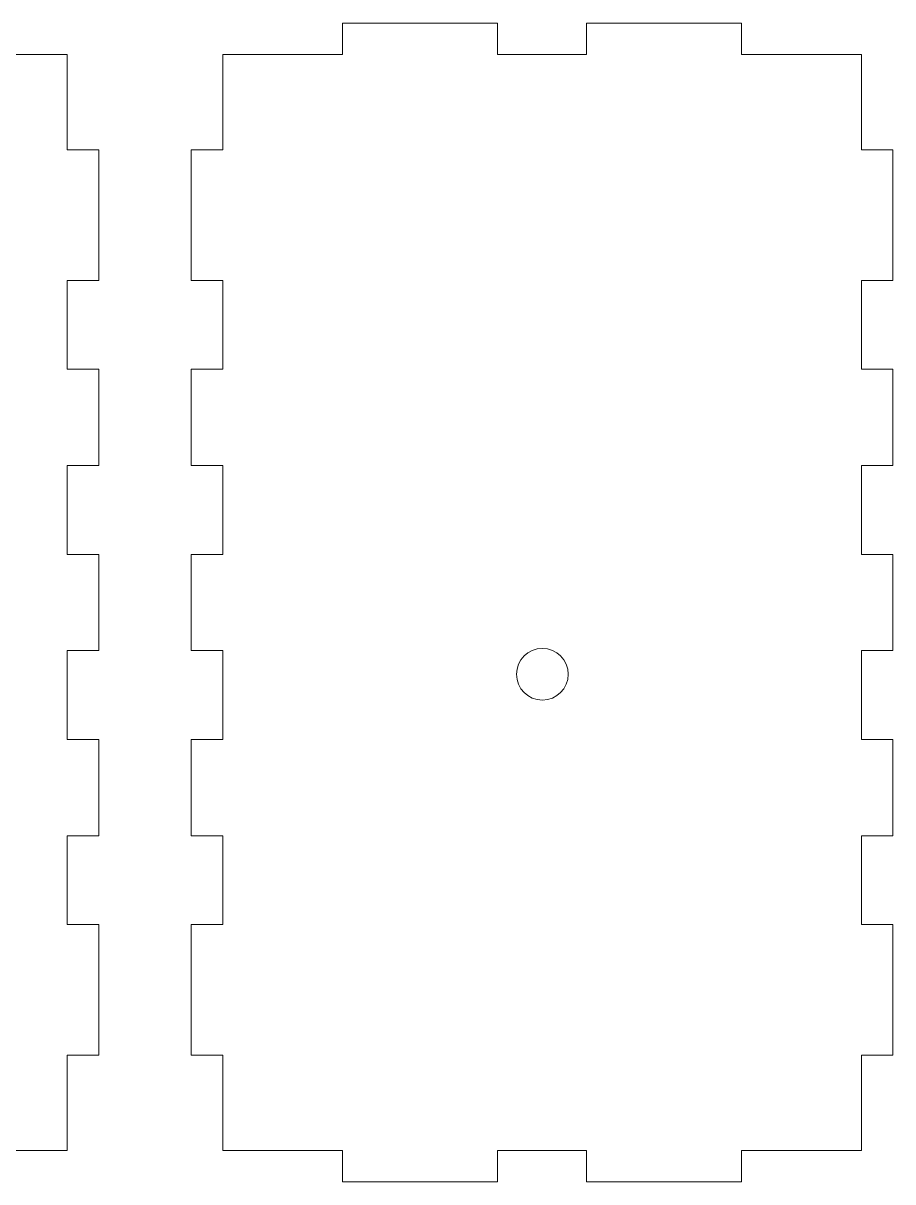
# Model space of a CAD drawing. Header units: inches. Extents: x -3.1 to 14.9, y -9.8 to 5.5.
# Drawn here: x 1.4 to 3.251, y 0.638 to 3.102 of the extents above; entities that cross this region are included whole.
import ezdxf

# ---------------------------------------------------------------- set-up
doc = ezdxf.new("R2010")
doc.units = ezdxf.units.IN
doc.header["$MEASUREMENT"] = 0
doc.layers.add('Layer 1', color=7, linetype='Continuous')

msp = doc.modelspace()

# ---------------------------------------------------------------- linework, layer by layer
at = {"layer": 'Layer 1', "color": 250, "lineweight": 9}
msp.add_ellipse((2.5053, 1.7173), major_axis=(0, 0.055), ratio=1, dxfattribs=at)
for points in [[(0.1347, 3.0352), (0.1347, 3.0352), (0.3899, 3.0352), (0.3899, 3.0352), (0.3899, 3.0352), (0.3899, 3.0352), (0.3899, 3.1021), (0.3899, 3.1021), (0.3899, 3.1021), (0.3899, 3.1021), (0.7199, 3.1021), (0.7199, 3.1021), (0.7199, 3.1021), (0.7199, 3.1021), (0.7199, 3.0352), (0.7199, 3.0352), (0.7199, 3.0352), (0.7199, 3.0352), (0.9089, 3.0352), (0.9089, 3.0352), (0.9089, 3.0352), (0.9089, 3.0352), (0.9089, 3.1021), (0.9089, 3.1021), (0.9089, 3.1021), (0.9089, 3.1021), (1.2389, 3.1021), (1.2389, 3.1021), (1.2389, 3.1021), (1.2389, 3.1021), (1.2389, 3.0352), (1.2389, 3.0352), (1.2389, 3.0352), (1.2389, 3.0352), (1.4942, 3.0352), (1.4942, 3.0352), (1.4942, 3.0352), (1.4942, 3.0352), (1.4942, 2.8325), (1.4942, 2.8325), (1.4942, 2.8325), (1.4942, 2.8325), (1.5611, 2.8325), (1.5611, 2.8325), (1.5611, 2.8325), (1.5611, 2.8325), (1.5611, 2.5549), (1.5611, 2.5549), (1.5611, 2.5549), (1.5611, 2.5549), (1.4942, 2.5549), (1.4942, 2.5549), (1.4942, 2.5549), (1.4942, 2.5549), (1.4942, 2.3659), (1.4942, 2.3659), (1.4942, 2.3659), (1.4942, 2.3659), (1.5611, 2.3659), (1.5611, 2.3659), (1.5611, 2.3659), (1.5611, 2.3659), (1.5611, 2.1612), (1.5611, 2.1612), (1.5611, 2.1612), (1.5611, 2.1612), (1.4942, 2.1612), (1.4942, 2.1612), (1.4942, 2.1612), (1.4942, 2.1612), (1.4942, 1.9722), (1.4942, 1.9722), (1.4942, 1.9722), (1.4942, 1.9722), (1.5611, 1.9722), (1.5611, 1.9722), (1.5611, 1.9722), (1.5611, 1.9722), (1.5611, 1.7675), (1.5611, 1.7675), (1.5611, 1.7675), (1.5611, 1.7675), (1.4942, 1.7675), (1.4942, 1.7675), (1.4942, 1.7675), (1.4942, 1.7675), (1.4942, 1.5785), (1.4942, 1.5785), (1.4942, 1.5785), (1.4942, 1.5785), (1.5611, 1.5785), (1.5611, 1.5785), (1.5611, 1.5785), (1.5611, 1.5785), (1.5611, 1.3738), (1.5611, 1.3738), (1.5611, 1.3738), (1.5611, 1.3738), (1.4942, 1.3738), (1.4942, 1.3738), (1.4942, 1.3738), (1.4942, 1.3738), (1.4942, 1.1848), (1.4942, 1.1848), (1.4942, 1.1848), (1.4942, 1.1848), (1.5611, 1.1848), (1.5611, 1.1848), (1.5611, 1.1848), (1.5611, 1.1848), (1.5611, 0.9073), (1.5611, 0.9073), (1.5611, 0.9073), (1.5611, 0.9073), (1.4942, 0.9073), (1.4942, 0.9073), (1.4942, 0.9073), (1.4942, 0.9073), (1.4942, 0.7045), (1.4942, 0.7045), (1.4942, 0.7045), (1.4942, 0.7045), (1.2389, 0.7045), (1.2389, 0.7045), (1.2389, 0.7045), (1.2389, 0.7045), (1.2389, 0.6376), (1.2389, 0.6376), (1.2389, 0.6376), (1.2389, 0.6376), (0.9089, 0.6376), (0.9089, 0.6376), (0.9089, 0.6376), (0.9089, 0.6376), (0.9089, 0.7045), (0.9089, 0.7045), (0.9089, 0.7045), (0.9089, 0.7045), (0.7199, 0.7045), (0.7199, 0.7045), (0.7199, 0.7045), (0.7199, 0.7045), (0.7199, 0.6376), (0.7199, 0.6376), (0.7199, 0.6376), (0.7199, 0.6376), (0.3899, 0.6376), (0.3899, 0.6376), (0.3899, 0.6376), (0.3899, 0.6376), (0.3899, 0.7045), (0.3899, 0.7045), (0.3899, 0.7045), (0.3899, 0.7045), (0.1347, 0.7045), (0.1347, 0.7045), (0.1347, 0.7045), (0.1347, 0.7045), (0.1347, 0.9073), (0.1347, 0.9073), (0.1347, 0.9073), (0.1347, 0.9073), (0.0678, 0.9073), (0.0678, 0.9073), (0.0678, 0.9073), (0.0678, 0.9073), (0.0678, 1.1848), (0.0678, 1.1848), (0.0678, 1.1848), (0.0678, 1.1848), (0.1347, 1.1848), (0.1347, 1.1848), (0.1347, 1.1848), (0.1347, 1.1848), (0.1347, 1.3738), (0.1347, 1.3738), (0.1347, 1.3738), (0.1347, 1.3738), (0.0678, 1.3738), (0.0678, 1.3738), (0.0678, 1.3738), (0.0678, 1.3738), (0.0678, 1.5785), (0.0678, 1.5785), (0.0678, 1.5785), (0.0678, 1.5785), (0.1347, 1.5785), (0.1347, 1.5785), (0.1347, 1.5785), (0.1347, 1.5785), (0.1347, 1.7675), (0.1347, 1.7675), (0.1347, 1.7675), (0.1347, 1.7675), (0.0678, 1.7675), (0.0678, 1.7675), (0.0678, 1.7675), (0.0678, 1.7675), (0.0678, 1.9722), (0.0678, 1.9722), (0.0678, 1.9722), (0.0678, 1.9722), (0.1347, 1.9722), (0.1347, 1.9722), (0.1347, 1.9722), (0.1347, 1.9722), (0.1347, 2.1612), (0.1347, 2.1612), (0.1347, 2.1612), (0.1347, 2.1612), (0.0678, 2.1612), (0.0678, 2.1612), (0.0678, 2.1612), (0.0678, 2.1612), (0.0678, 2.3659), (0.0678, 2.3659), (0.0678, 2.3659), (0.0678, 2.3659), (0.1347, 2.3659), (0.1347, 2.3659), (0.1347, 2.3659), (0.1347, 2.3659), (0.1347, 2.5549), (0.1347, 2.5549), (0.1347, 2.5549), (0.1347, 2.5549), (0.0678, 2.5549), (0.0678, 2.5549), (0.0678, 2.5549), (0.0678, 2.5549), (0.0678, 2.8325), (0.0678, 2.8325), (0.0678, 2.8325), (0.0678, 2.8325), (0.1347, 2.8325), (0.1347, 2.8325), (0.1347, 2.8325), (0.1347, 2.8325), (0.1347, 3.0352), (0.1347, 3.0352)], [(1.8249, 3.0352), (1.8249, 3.0352), (2.0801, 3.0352), (2.0801, 3.0352), (2.0801, 3.0352), (2.0801, 3.0352), (2.0801, 3.1021), (2.0801, 3.1021), (2.0801, 3.1021), (2.0801, 3.1021), (2.4101, 3.1021), (2.4101, 3.1021), (2.4101, 3.1021), (2.4101, 3.1021), (2.4101, 3.0352), (2.4101, 3.0352), (2.4101, 3.0352), (2.4101, 3.0352), (2.5991, 3.0352), (2.5991, 3.0352), (2.5991, 3.0352), (2.5991, 3.0352), (2.5991, 3.1021), (2.5991, 3.1021), (2.5991, 3.1021), (2.5991, 3.1021), (2.9291, 3.1021), (2.9291, 3.1021), (2.9291, 3.1021), (2.9291, 3.1021), (2.9291, 3.0352), (2.9291, 3.0352), (2.9291, 3.0352), (2.9291, 3.0352), (3.1843, 3.0352), (3.1843, 3.0352), (3.1843, 3.0352), (3.1843, 3.0352), (3.1843, 2.8325), (3.1843, 2.8325), (3.1843, 2.8325), (3.1843, 2.8325), (3.2512, 2.8325), (3.2512, 2.8325), (3.2512, 2.8325), (3.2512, 2.8325), (3.2512, 2.5549), (3.2512, 2.5549), (3.2512, 2.5549), (3.2512, 2.5549), (3.1843, 2.5549), (3.1843, 2.5549), (3.1843, 2.5549), (3.1843, 2.5549), (3.1843, 2.3659), (3.1843, 2.3659), (3.1843, 2.3659), (3.1843, 2.3659), (3.2512, 2.3659), (3.2512, 2.3659), (3.2512, 2.3659), (3.2512, 2.3659), (3.2512, 2.1612), (3.2512, 2.1612), (3.2512, 2.1612), (3.2512, 2.1612), (3.1843, 2.1612), (3.1843, 2.1612), (3.1843, 2.1612), (3.1843, 2.1612), (3.1843, 1.9722), (3.1843, 1.9722), (3.1843, 1.9722), (3.1843, 1.9722), (3.2512, 1.9722), (3.2512, 1.9722), (3.2512, 1.9722), (3.2512, 1.9722), (3.2512, 1.7675), (3.2512, 1.7675), (3.2512, 1.7675), (3.2512, 1.7675), (3.1843, 1.7675), (3.1843, 1.7675), (3.1843, 1.7675), (3.1843, 1.7675), (3.1843, 1.5785), (3.1843, 1.5785), (3.1843, 1.5785), (3.1843, 1.5785), (3.2512, 1.5785), (3.2512, 1.5785), (3.2512, 1.5785), (3.2512, 1.5785), (3.2512, 1.3738), (3.2512, 1.3738), (3.2512, 1.3738), (3.2512, 1.3738), (3.1843, 1.3738), (3.1843, 1.3738), (3.1843, 1.3738), (3.1843, 1.3738), (3.1843, 1.1848), (3.1843, 1.1848), (3.1843, 1.1848), (3.1843, 1.1848), (3.2512, 1.1848), (3.2512, 1.1848), (3.2512, 1.1848), (3.2512, 1.1848), (3.2512, 0.9073), (3.2512, 0.9073), (3.2512, 0.9073), (3.2512, 0.9073), (3.1843, 0.9073), (3.1843, 0.9073), (3.1843, 0.9073), (3.1843, 0.9073), (3.1843, 0.7045), (3.1843, 0.7045), (3.1843, 0.7045), (3.1843, 0.7045), (2.9291, 0.7045), (2.9291, 0.7045), (2.9291, 0.7045), (2.9291, 0.7045), (2.9291, 0.6376), (2.9291, 0.6376), (2.9291, 0.6376), (2.9291, 0.6376), (2.5991, 0.6376), (2.5991, 0.6376), (2.5991, 0.6376), (2.5991, 0.6376), (2.5991, 0.7045), (2.5991, 0.7045), (2.5991, 0.7045), (2.5991, 0.7045), (2.4101, 0.7045), (2.4101, 0.7045), (2.4101, 0.7045), (2.4101, 0.7045), (2.4101, 0.6376), (2.4101, 0.6376), (2.4101, 0.6376), (2.4101, 0.6376), (2.0801, 0.6376), (2.0801, 0.6376), (2.0801, 0.6376), (2.0801, 0.6376), (2.0801, 0.7045), (2.0801, 0.7045), (2.0801, 0.7045), (2.0801, 0.7045), (1.8249, 0.7045), (1.8249, 0.7045), (1.8249, 0.7045), (1.8249, 0.7045), (1.8249, 0.9073), (1.8249, 0.9073), (1.8249, 0.9073), (1.8249, 0.9073), (1.7579, 0.9073), (1.7579, 0.9073), (1.7579, 0.9073), (1.7579, 0.9073), (1.7579, 1.1848), (1.7579, 1.1848), (1.7579, 1.1848), (1.7579, 1.1848), (1.8249, 1.1848), (1.8249, 1.1848), (1.8249, 1.1848), (1.8249, 1.1848), (1.8249, 1.3738), (1.8249, 1.3738), (1.8249, 1.3738), (1.8249, 1.3738), (1.7579, 1.3738), (1.7579, 1.3738), (1.7579, 1.3738), (1.7579, 1.3738), (1.7579, 1.5785), (1.7579, 1.5785), (1.7579, 1.5785), (1.7579, 1.5785), (1.8249, 1.5785), (1.8249, 1.5785), (1.8249, 1.5785), (1.8249, 1.5785), (1.8249, 1.7675), (1.8249, 1.7675), (1.8249, 1.7675), (1.8249, 1.7675), (1.7579, 1.7675), (1.7579, 1.7675), (1.7579, 1.7675), (1.7579, 1.7675), (1.7579, 1.9722), (1.7579, 1.9722), (1.7579, 1.9722), (1.7579, 1.9722), (1.8249, 1.9722), (1.8249, 1.9722), (1.8249, 1.9722), (1.8249, 1.9722), (1.8249, 2.1612), (1.8249, 2.1612), (1.8249, 2.1612), (1.8249, 2.1612), (1.7579, 2.1612), (1.7579, 2.1612), (1.7579, 2.1612), (1.7579, 2.1612), (1.7579, 2.3659), (1.7579, 2.3659), (1.7579, 2.3659), (1.7579, 2.3659), (1.8249, 2.3659), (1.8249, 2.3659), (1.8249, 2.3659), (1.8249, 2.3659), (1.8249, 2.5549), (1.8249, 2.5549), (1.8249, 2.5549), (1.8249, 2.5549), (1.7579, 2.5549), (1.7579, 2.5549), (1.7579, 2.5549), (1.7579, 2.5549), (1.7579, 2.8325), (1.7579, 2.8325), (1.7579, 2.8325), (1.7579, 2.8325), (1.8249, 2.8325), (1.8249, 2.8325), (1.8249, 2.8325), (1.8249, 2.8325), (1.8249, 3.0352), (1.8249, 3.0352)]]:
    msp.add_open_spline(points, degree=3, knots=[0, 0, 0, 0, 0.016393, 0.016393, 0.016393, 0.016393, 0.032787, 0.032787, 0.032787, 0.032787, 0.04918, 0.04918, 0.04918, 0.04918, 0.065574, 0.065574, 0.065574, 0.065574, 0.081967, 0.081967, 0.081967, 0.081967, 0.098361, 0.098361, 0.098361, 0.098361, 0.114754, 0.114754, 0.114754, 0.114754, 0.131148, 0.131148, 0.131148, 0.131148, 0.147541, 0.147541, 0.147541, 0.147541, 0.163934, 0.163934, 0.163934, 0.163934, 0.180328, 0.180328, 0.180328, 0.180328, 0.196721, 0.196721, 0.196721, 0.196721, 0.213115, 0.213115, 0.213115, 0.213115, 0.229508, 0.229508, 0.229508, 0.229508, 0.245902, 0.245902, 0.245902, 0.245902, 0.262295, 0.262295, 0.262295, 0.262295, 0.278689, 0.278689, 0.278689, 0.278689, 0.295082, 0.295082, 0.295082, 0.295082, 0.311475, 0.311475, 0.311475, 0.311475, 0.327869, 0.327869, 0.327869, 0.327869, 0.344262, 0.344262, 0.344262, 0.344262, 0.360656, 0.360656, 0.360656, 0.360656, 0.377049, 0.377049, 0.377049, 0.377049, 0.393443, 0.393443, 0.393443, 0.393443, 0.409836, 0.409836, 0.409836, 0.409836, 0.42623, 0.42623, 0.42623, 0.42623, 0.442623, 0.442623, 0.442623, 0.442623, 0.459016, 0.459016, 0.459016, 0.459016, 0.47541, 0.47541, 0.47541, 0.47541, 0.491803, 0.491803, 0.491803, 0.491803, 0.508197, 0.508197, 0.508197, 0.508197, 0.52459, 0.52459, 0.52459, 0.52459, 0.540984, 0.540984, 0.540984, 0.540984, 0.557377, 0.557377, 0.557377, 0.557377, 0.57377, 0.57377, 0.57377, 0.57377, 0.590164, 0.590164, 0.590164, 0.590164, 0.606557, 0.606557, 0.606557, 0.606557, 0.622951, 0.622951, 0.622951, 0.622951, 0.639344, 0.639344, 0.639344, 0.639344, 0.655738, 0.655738, 0.655738, 0.655738, 0.672131, 0.672131, 0.672131, 0.672131, 0.688525, 0.688525, 0.688525, 0.688525, 0.704918, 0.704918, 0.704918, 0.704918, 0.721311, 0.721311, 0.721311, 0.721311, 0.737705, 0.737705, 0.737705, 0.737705, 0.754098, 0.754098, 0.754098, 0.754098, 0.770492, 0.770492, 0.770492, 0.770492, 0.786885, 0.786885, 0.786885, 0.786885, 0.803279, 0.803279, 0.803279, 0.803279, 0.819672, 0.819672, 0.819672, 0.819672, 0.836066, 0.836066, 0.836066, 0.836066, 0.852459, 0.852459, 0.852459, 0.852459, 0.868852, 0.868852, 0.868852, 0.868852, 0.885246, 0.885246, 0.885246, 0.885246, 0.901639, 0.901639, 0.901639, 0.901639, 0.918033, 0.918033, 0.918033, 0.918033, 0.934426, 0.934426, 0.934426, 0.934426, 0.95082, 0.95082, 0.95082, 0.95082, 0.967213, 0.967213, 0.967213, 0.967213, 1, 1, 1, 1], dxfattribs=at)

doc.saveas('drawing.dxf')
